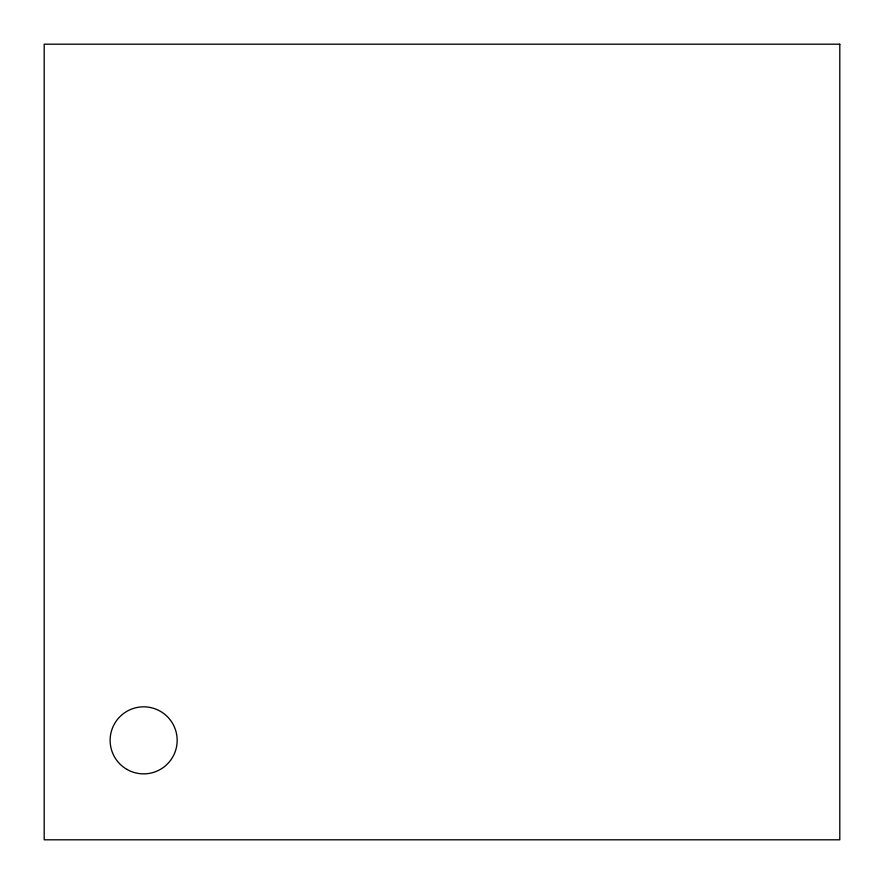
<?xml version="1.0" encoding="UTF-8"?>
<svg xmlns="http://www.w3.org/2000/svg" width="884" height="884" viewBox="0 0 884 884"><rect width="100%" height="100%" fill="white"/><g stroke="black" fill="none" stroke-linecap="round" stroke-linejoin="round"><path stroke-width="1.33" d="M839.8 44.2L44.2 44.2L44.2 839.8L839.8 839.8L839.8 44.2M126.898 769.378A33.515 33.515 0 0 0 177.165 740.35A33.515 33.515 0 0 0 126.887 711.322A33.515 33.515 0 0 0 126.898 769.378"/></g></svg>
